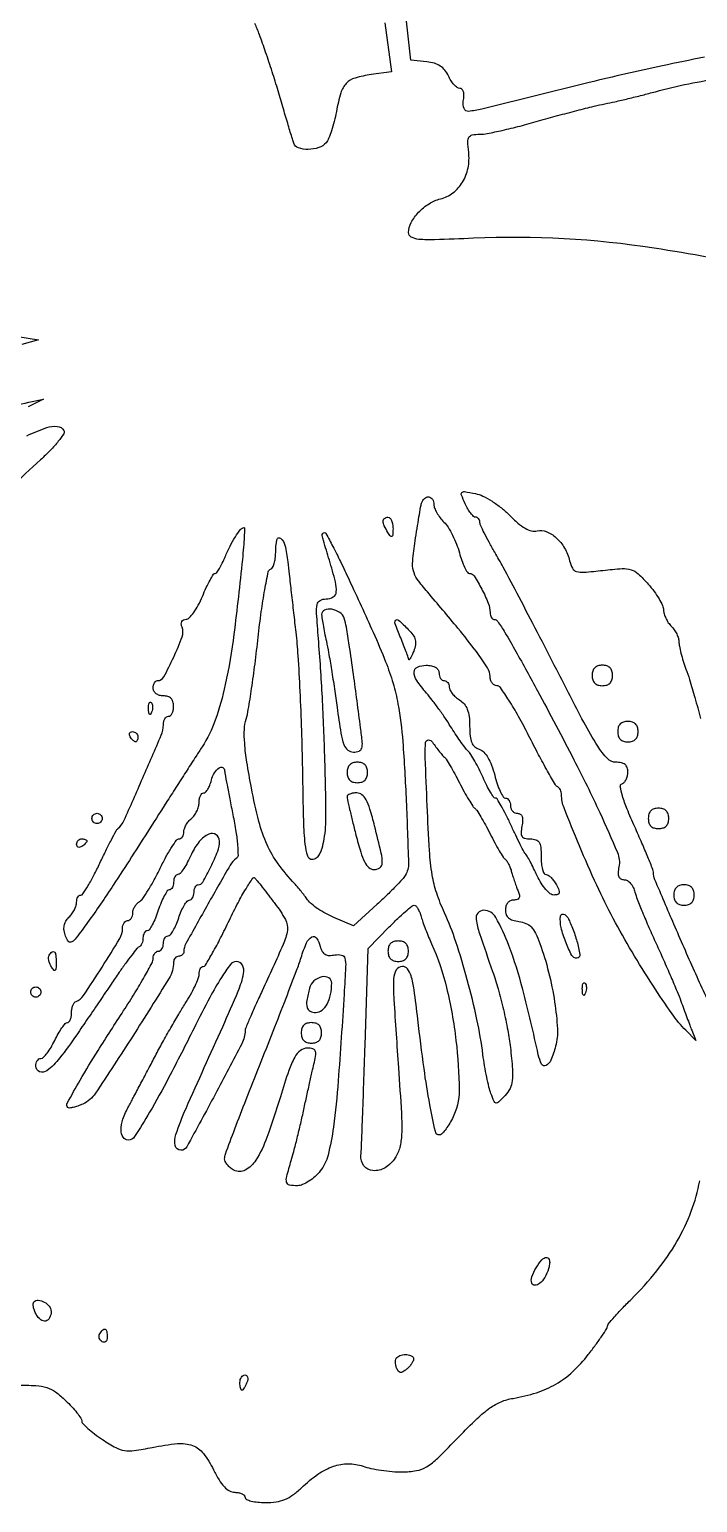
# Model space of a CAD drawing. Extents: x 0 to 499, y 0 to 457.
# Drawn here: x 175.8 to 306.6, y 0 to 288.5 of the extents above; entities that cross this region are included whole.
import ezdxf

# ---------------------------------------------------------------- set-up
doc = ezdxf.new("R2010")
doc.units = 0

msp = doc.modelspace()

# ---------------------------------------------------------------- linework, layer by layer
for points in [[(308, 283.118815, 0.002307), (299.750395, 281.409178, 0.003536), (292.619752, 279.844319, 0.003482), (285.432694, 278.161021, 0.002147), (277, 276.085573, -0.000761), (264.381211, 272.942721, -0.036583), (261.808138, 272.502518, -0.33092), (260.905804, 273.046902, -0.145432), (260.758412, 274.516546, 0.037649), (260.872656, 275.517699, 0.074976), (260.784239, 276.308725, 0.117071), (260.512876, 276.812535, 0.214096), (260.095138, 277, -0.159117), (259.580763, 277.167944, -0.048906), (258.963931, 277.718749, -0.043385), (258.352794, 278.510372, -0.035814), (257.842283, 279.446806, 0.062968), (257.151815, 280.564702, 0.078943), (256.248458, 281.379945, 0.073509), (255.083559, 281.913995, 0.046543), (253.613722, 282.196806), (250.5, 282.5), (249.38353, 292.5, 0.013162)], [(245.36977, 289.858929), (246.660926, 280.217859), (242.709378, 279.687845, 0.035819), (239.542038, 279.029487, 0.135593), (237.82873, 277.988244, 0.118666), (236.768602, 276.132114, 0.024509), (235.89059, 272.443751, -0.01611), (235.469556, 270.533215, -0.017439), (234.935705, 268.704264, -0.017193), (234.371938, 267.175299, -0.076419), (233.880963, 266.356569, -0.140477), (232.469839, 265.393351, -0.075903), (230.379476, 265.038175, -0.082884), (228.45604, 265.326121, -0.240657), (227.533865, 266.25, -0.005222), (227.268999, 267.101111, -0.000287), (226.468621, 269.776563, -0.000445), (225.520922, 272.961463, -0.000326), (224.473933, 276.5, 0.005887), (223.316832, 280.256596, 0.005373), (222.037057, 284.101486, 0.00538), (220.819811, 287.511942, 0.017373), (219.908684, 289.739102, -0.004785)], [(340.532151, 236.726555, 0.027463), (298.155847, 245.695288, 0.049551), (262.75, 247.631587, -0.002911), (255.134326, 247.337744, -0.030763), (252.025779, 247.42718, -0.103479), (250.557847, 247.875631, -0.278764), (250.033269, 248.782643, -0.120527), (250.547025, 250.719617, -0.065058), (252.007755, 252.726856, -0.062003), (254.042218, 254.398864, -0.07971), (256.264586, 255.351559, 0.102103), (258.731226, 256.541275, 0.093399), (260.617818, 258.642488, 0.087891), (261.689853, 261.406098, 0.077889), (261.811054, 264.492741, -0.017445), (261.642679, 266.558416, -0.149264), (261.869539, 267.44726, -0.216531), (262.512253, 267.885157, -0.041707), (263.950801, 268.012423, 0.04713), (265.444318, 268.160863, 0.007078), (268.394923, 268.781781, 0.007896), (271.867332, 269.621828, 0.006744), (275.5, 270.614069, -0.003439), (279.239062, 271.661977, -0.003333), (283.03125, 272.66959, -0.003291), (286.378987, 273.511792, -0.012284), (288.5, 273.97566, 0.008013), (290.444464, 274.383546, 0.003341), (293.054372, 274.993202, 0.003305), (295.840417, 275.683179, 0.004273), (298.387223, 276.355032, -0.033004), (311.53353, 279.026624, -0.046959)], [(173.5, 228.419008), (177.5, 227.722786), (174.25, 226.832801, 0.034309)], [(169.773437, 214.292293, 0.00269), (175.633337, 215.520094), (178.5, 216.136853), (175.5, 214.618573, -0.006438)], [(175.255503, 208.974116, -0.028017), (179.152939, 210.550818, -0.105356), (181.205477, 210.795112, -0.235659), (182.50634, 209.989742, -0.293643), (182.495221, 209.360026, -0.021124), (181.416444, 207.883948, -0.024308), (179.871411, 206.129355, -0.015548), (177.919275, 204.239742, 0.012399), (166.39136, 193.220776, 0.005951)], [(310.128186, 95.25, -0.004606), (306.044134, 104.10943, -0.004246), (302.00968, 113.285129, -0.001378), (298.306308, 121.971722, -0.100396), (298, 123.481846, 0.095796), (297.896061, 124.01937, 0.002279), (296.928744, 126.395733, 0.004927), (295.750616, 129.174603, 0.003317), (294.35317, 132.325195, -0.009339), (292.842653, 135.844461, -0.024855), (291.938744, 138.423895, -0.02956), (291.519658, 140.22794, -0.370193), (291.85317, 140.78439, 0.129935), (292.292046, 141.072036, 0.06747), (292.663119, 141.617394, 0.059958), (292.914678, 142.321913, 0.055853), (293, 143.083333, 0.081884), (292.857051, 143.950358, 0.141142), (292.442818, 144.546537, 0.120377), (291.719855, 144.890016, 0.051026), (290.644939, 145, -0.206349), (289.001292, 145.708499, -0.046911), (287.091457, 148.153752, -0.02154), (284.343604, 152.884212, -0.002889), (279.051053, 163.115225, 0.001562), (275.300802, 170.412193, 0.001793), (271.672462, 177.356932, 0.001612), (268.555662, 183.224852, 0.010317), (266.906114, 186.159231, -0.00786), (265.792985, 188.116793, -0.010653), (264.853671, 189.921006, -0.007839), (264.129483, 191.447275, -0.107245), (264, 192.044006, 0.08654), (263.936342, 192.409048, 0.094101), (263.753401, 192.719177, 0.100242), (263.48075, 192.926611, 0.11312), (263.160515, 193, -0.19533), (262.761242, 193.162167, -0.035065), (262.215249, 193.773389, -0.03325), (261.6422, 194.624619, -0.024633), (261.121439, 195.632815, -0.012757), (260.392906, 197.346327, -0.298944), (260.495032, 197.838807, -0.241231), (261.017846, 198.007393, -0.008978), (263.115686, 197.626863, -0.063961), (264.585796, 197.131278, -0.027735), (266.391809, 196.124984, -0.026889), (268.218953, 194.827266, -0.032181), (269.78348, 193.411077, 0.022062), (271.456758, 191.833725, 0.049194), (272.885776, 190.827555, 0.068414), (274.123325, 190.335343, 0.125074), (275.202931, 190.342817, -0.163918), (277.018503, 190.217038, -0.087114), (278.939538, 188.991392, -0.074937), (280.584341, 186.955365, -0.071122), (281.592097, 184.489077, 0.060138), (282.160268, 183.0068, 0.203259), (282.947332, 182.365664, 0.091709), (284.364651, 182.224011, 0.007342), (288.122573, 182.593377, -0.011862), (291.874951, 182.927981, -0.090803), (293.625286, 182.724214, -0.114702), (295.010991, 181.920829, -0.023636), (296.989067, 179.879736, -0.022193), (298.130529, 178.462634, -0.024785), (299.097668, 176.999717, -0.025166), (299.789418, 175.684694, -0.106505), (299.984027, 174.821429, 0.070747), (300.098214, 174.06984, 0.038267), (300.435933, 173.195312, 0.037206), (300.924692, 172.340498, 0.04794), (301.5, 171.642857, -0.04518), (302.074066, 170.954484, -0.036989), (302.559375, 170.127819, -0.038375), (302.892593, 169.294037, -0.076018), (303, 168.591665, 0.05131), (303.086002, 167.755813, 0.012138), (303.405163, 166.388629, 0.012367), (303.851293, 164.827447, 0.011908), (304.379279, 163.270236, -0.014174), (305.074309, 161.189404, -0.003333), (306.114403, 157.670007, -0.00343), (307.256194, 153.605001, -0.003368)], [(173.256056, 23, -0.013486), (177.027179, 22.89827, -0.062557), (179.167471, 22.511257, -0.081874), (180.860442, 21.657189, -0.033042), (182.851686, 19.991302, -0.015024), (184.057391, 18.767686, -0.019863), (185.075183, 17.579382, -0.01762), (185.833008, 16.547185, -0.150641), (186, 16.00549, 0.192742), (186.208528, 15.484635, 0.018896), (187.19773, 14.522784, 0.021734), (188.515538, 13.434855, 0.015518), (190.07738, 12.330095, 0.02027), (192.675159, 10.758504, 0.087078), (194.379196, 10.17518, 0.076321), (196.287441, 10.168023, 0.013442), (199.82738, 10.795664, -0.026362), (204.770473, 11.540972, -0.112027), (207.717378, 11.167131, -0.141487), (209.842154, 9.616572, -0.051801), (211.823647, 6.426087, 0.022712), (212.911305, 4.424064, 0.052983), (213.9409, 3.066748, 0.075511), (214.954323, 2.27168, 0.129341), (215.987003, 2, -0.047706), (216.757411, 1.926326, -0.067699), (217.408682, 1.70625, -0.087869), (217.847649, 1.381904, -0.192102), (218, 1, 0.296164), (218.25137, 0.612847, 0.043682), (219.177674, 0.29375, 0.037589), (220.472665, 0.072387, 0.023544), (222.009102, 0, 0.036361), (224.108111, 0.152845, 0.061275), (225.80839, 0.619341, 0.059955), (227.369866, 1.492641, 0.033267), (229.046809, 2.894299, -0.037331), (232.284902, 5.556484, -0.069511), (235.301113, 7.106399, -0.084056), (238.210255, 7.600266, -0.084166), (241.118423, 7.108562, 0.03254), (242.65468, 6.682777, 0.015398), (244.680251, 6.32564, 0.015188), (246.830462, 6.080858, 0.020748), (248.778232, 6, 0.043362), (251.574646, 6.242975, 0.095589), (253.570436, 7.003187, 0.055165), (255.749694, 8.711195, 0.007319), (259.879008, 12.875472, -0.010285), (263.477657, 16.461787, -0.036591), (265.986394, 18.532184, -0.055349), (268.156555, 19.735362, -0.058339), (270.5, 20.406942, 0.036868), (275.102061, 21.514891, 0.054223), (278.899565, 23.202996, 0.055408), (282.186235, 25.636491, 0.040718), (285.25, 28.982687, 0.006561), (286.686826, 30.885139, 0.009564), (287.898438, 32.601805, 0.005588), (288.867059, 34.066458, 0.14427), (289, 34.517605, -0.176087), (289.158703, 34.954271, -0.006019), (290.363896, 36.358582, -0.010652), (291.863879, 37.992845, -0.007159), (293.643051, 39.797805, 0.029788), (298.679075, 45.391718, 0.037287), (302.614359, 51.15794, 0.040113), (305.418054, 57.04991, 0.046813), (307.072924, 63.020076, -0.003981)]]:
    msp.add_lwpolyline(points, format="xyb")
for points in [[(255, 195.5, 0.093683), (255.13446, 194.788661, 0.035152), (255.572005, 193.86862, 0.033312), (256.20208, 192.908572, 0.034516), (256.947253, 192.052747, -0.055439), (257.771682, 191.021981, -0.023778), (258.643066, 189.487006, -0.023175), (259.425106, 187.747177, -0.028272), (259.985797, 186.052747, 0.019158), (260.468418, 184.499961, 0.028682), (261.017434, 183.190495, 0.02791), (261.558534, 182.223497, 0.256629), (261.965302, 182, -0.257953), (262.882962, 181.492828, -0.018967), (264.371676, 178.911143, -0.025004), (265.643321, 176.175594, -0.096585), (266, 174.346362, 0.053707), (266.055536, 173.830822, 0.073038), (266.220312, 173.393637, 0.092349), (266.463778, 173.098906, 0.173654), (266.75, 172.993677, -0.243359), (267.496409, 172.599506, -0.015071), (268.906834, 170.434256, -0.011028), (271.070673, 166.699833, -0.001606), (275.276014, 159, -0.004778), (282.433227, 145.488116, -0.01106), (287.48221, 135.179704, -0.009041), (290.946612, 127.321852, -0.14757), (291.242681, 124.489173, 0.034112), (291.10279, 123.335677, 0.11187), (291.232117, 122.583739, 0.177472), (291.62487, 122.157408, 0.119332), (292.275015, 122, -0.141945), (292.897157, 121.819749, -0.072608), (293.519344, 121.286071, -0.062866), (294.047748, 120.499087, -0.055011), (294.393175, 119.569603, 0.030799), (294.832266, 118.186871, 0.005211), (295.859014, 115.612361, 0.005678), (297.132972, 112.609733, 0.005024), (298.526682, 109.511038, -0.00347), (299.973951, 106.319804, -0.003253), (301.408851, 103.039285, -0.003237), (302.644237, 100.111995, -0.011154), (303.390403, 98.191435, 0.001163), (303.960861, 96.631498, 0.001006), (304.56669, 94.996859, 0.001012), (305.121692, 93.517712, 0.002955), (305.512795, 92.5), (306.294983, 90.5), (304.348785, 92.5, -0.039052), (301.669401, 95.722049, -0.010027), (297.867021, 101.332973, -0.010259), (293.821533, 107.857662, -0.010988), (290.142096, 114.396816, -0.014511), (286.90607, 120.903268, -0.00921), (283.499797, 128.653543, -0.005588), (280.501621, 136.063139, -0.092607), (280.004603, 138.666667, 0.058918), (279.947029, 139.137625, 0.05675), (279.78104, 139.588542, 0.061477), (279.537414, 139.953271, 0.110667), (279.25, 140.166667, -0.158159), (278.821089, 140.552011, -0.002832), (277.268996, 143.266146, -0.006768), (275.507118, 146.489196, -0.004428), (273.559347, 150.25, 0.009989), (271.57113, 153.986535, 0.015267), (269.68539, 157.135938, 0.009754), (268.016337, 159.631152, 0.245178), (267.309347, 160, -0.137071), (266.810042, 160.139502, -0.100231), (266.384621, 160.53162, -0.086251), (266.098231, 161.118127, -0.070659), (266, 161.809769, 0.143219), (265.511855, 163.478997, 0.017285), (263.314458, 166.666413, 0.013698), (259.714534, 171.252225, 0.00365), (253.728614, 178.355638, -0.019446), (251.728276, 180.887559, -0.098968), (250.979311, 182.510084, -0.08368), (250.848956, 184.418533, -0.011726), (251.332581, 188.355638, -0.002461), (251.7035, 190.799957, -0.003087), (252.072527, 193.062281, -0.002481), (252.403181, 194.95639, -0.024104), (252.585644, 195.75, -0.132937), (253.137547, 196.673836, -0.221296), (253.978445, 196.964113, -0.231618), (254.712349, 196.505638, -0.140208)], [(217.477404, 184.75, -0.006858), (215.81146, 170.05615, -0.02135), (214.132963, 160.23696, -0.031718), (212.157208, 153.245461, -0.059946), (209.567651, 148, 0.001331), (208.392117, 146.188657, 0.000418), (206.64244, 143.471875, 0.000418), (204.694866, 140.436676, 0.000463), (202.817803, 137.5, -0.000422), (195.77757, 126.483556, -0.002727), (192.188921, 120.945293, -0.005227), (189.665054, 117.182821, -0.005884), (187.15904, 113.620688, -0.005428), (184.943718, 110.618447, -0.093132), (184.043356, 109.7988, -0.377474), (183.415796, 109.905943, -0.081557), (182.824142, 110.946352, -0.052715), (182.550532, 112.022474, -0.081528), (182.568762, 112.979414, -0.085929), (182.887604, 113.844332, -0.065287), (183.504235, 114.647092, 0.04206), (184.076645, 115.324855, 0.036131), (184.560619, 116.123119, 0.037746), (184.893742, 116.916911, 0.080645), (185, 117.571429, -0.05518), (185.060494, 118.117908, -0.074775), (185.239739, 118.580357, -0.094243), (185.504749, 118.890572, -0.170599), (185.816131, 119, 0.25302), (186.250665, 119.234932, 0.009776), (187.254348, 120.835938, 0.015379), (188.382679, 122.854714, 0.010006), (189.566131, 125.25, -0.004274), (190.732705, 127.68091, -0.006149), (191.81007, 129.810937, -0.003449), (192.751251, 131.586265, -0.092601), (193.08517, 132, 0.11052), (194.249638, 133.552378, 0.002597), (197.971096, 141.925385, 0.00279), (201.582686, 150.292971, 0.10081), (202, 152.341743, -0.058388), (202.074315, 152.975957, -0.077496), (202.29375, 153.512887, -0.096179), (202.618554, 153.872617, -0.162562), (203, 154, 0.191087), (203.381882, 154.151477, 0.088204), (203.70625, 154.5875, 0.068025), (203.926307, 155.234582, 0.048028), (204, 156, 0.072254), (203.873159, 156.873159, 0.124864), (203.5, 157.5, 0.124864), (202.873159, 157.873159, 0.072254), (202, 158, -0.072314), (201.230589, 158.111864, -0.08892), (200.583333, 158.4375, -0.10214), (200.153209, 158.924246, -0.130775), (200, 159.5, -0.054229), (200.062421, 160.073838, -0.073933), (200.247567, 160.559375, -0.093584), (200.521204, 160.885223, -0.173111), (200.842782, 161, 0.27381), (202.065945, 161.724116, 0.017405), (204.018672, 165.5975, 0.019889), (205.672606, 169.594112, 0.181714), (205.659836, 171.444069, -0.067057), (205.50931, 172.079805, -0.140771), (205.59999, 172.574969, -0.170442), (205.920188, 172.886903, -0.109102), (206.43233, 173, 0.204845), (207.076657, 173.275537, 0.035344), (207.942741, 174.320774, 0.033455), (208.842757, 175.774357, 0.024342), (209.650945, 177.496252, -0.01116), (210.40508, 179.219659, -0.017129), (211.141515, 180.67283, -0.011744), (211.805205, 181.813935, -0.259221), (212.12868, 181.996252, 0.24044), (212.441344, 182.158188, 0.019537), (212.964651, 182.953586, 0.022882), (213.534811, 184.004495, 0.015441), (214.091713, 185.25, -0.020517), (215.051072, 187.33845, -0.02604), (216.112299, 189.176071, -0.023995), (217.123615, 190.581451, -0.195638), (217.799656, 190.961963, -0.464625), (217.90943, 190.860995, -0.002273), (217.828603, 189.152889, -0.007442), (217.694388, 187.144043, -0.004396)], [(246.984687, 190.75, -0.011293), (246.949578, 189.555791, -0.220444), (246.781653, 189.237851, -0.409657), (246.520491, 189.271114, -0.023197), (246, 190, -0.031558), (245.270972, 191.301377, -0.112355), (245.060308, 192.227035, -0.234725), (245.332924, 192.775753, -0.163584), (246, 193, -0.210568), (246.381177, 192.832025, -0.082215), (246.701752, 192.339063, -0.062416), (246.917196, 191.611405, -0.042523)], [(238.383844, 180.75, -0.002426), (243.091662, 170.461366, -0.012301), (245.545926, 164.651332, -0.02158), (246.99065, 160.459832, -0.027004), (247.947455, 156.459624, -0.02689), (248.895869, 149.032877, -0.007608), (249.572257, 137.39074, -0.003147), (250.016333, 125.237794, -0.145038), (249.387323, 122.852529, -0.048978), (248.784523, 122.049266, -0.007418), (247.404456, 120.587031, -0.008254), (245.71584, 118.906647, -0.007057), (243.883165, 117.191325), (239.266329, 112.990774), (235.399545, 114.606419, -0.025316), (233.824693, 115.360181, -0.023369), (232.290086, 116.287915, -0.024068), (231.002399, 117.243875, -0.068368), (230.244104, 118.061881, 0.009557), (229.66119, 118.86115, 0.006628), (228.973346, 119.742876, 0.006687), (228.289965, 120.572357, 0.013661), (227.727723, 121.200848, -0.032465), (224.506184, 125.086472, -0.050794), (222.328126, 128.839687, -0.042725), (220.718802, 133.4048, -0.01631), (219.240441, 139.987763, -0.007744), (218.358165, 145.042491, -0.020005), (217.924834, 148.719349, -0.027489), (217.863561, 151.461357, -0.066875), (218.197462, 153.452179, 0.033986), (218.641146, 155.332035, 0.004374), (219.280683, 159.422738, 0.005093), (219.94853, 164.29766, 0.004228), (220.56238, 169.497569, -0.006904), (221.180573, 174.503968, -0.010908), (221.863291, 178.775733, -0.005096), (222.548531, 182.329409, -0.268262), (222.992708, 182.830903, 0.190437), (223.380813, 183.156552, 0.049033), (223.704108, 183.924807, 0.042773), (223.926088, 184.942088, 0.032348), (224, 186.083333, -0.04516), (224.227431, 188.596223, -0.562984), (224.953875, 188.873616, -0.174991), (225.80961, 187.519461, -0.025378), (226.358557, 184.25, -0.000317), (226.639126, 181.820395, -0.000105), (227.048199, 178.251562, -0.000104), (227.500147, 174.294032, -0.000119), (227.931711, 170.5, -0.012252), (228.34389, 165.855936, -0.003911), (228.733494, 158.930543, -0.0039), (229.047034, 151.207536, -0.004343), (229.226641, 143.752911, 0.002303), (229.43289, 133.445615, 0.021003), (229.731704, 128.966344, 0.05325), (230.232182, 126.674639, 0.322433), (231.162102, 126.002911, 0.156099), (231.94915, 126.253243, 0.106179), (232.588764, 126.95151, 0.066486), (233.098178, 128.165711, 0.024279), (233.498309, 129.98999, 0.044592), (233.856373, 134.556904, 0.004452), (233.639357, 145.524009, 0.005984), (233.142456, 157.738772, 0.007118), (232.371641, 169.25, -0.004462), (232.016365, 174.163887, -0.063671), (232.128381, 175.913963, -0.223228), (232.702592, 176.700942, -0.12596), (233.870875, 177, 0.133583), (235.265577, 177.379387, 0.243526), (235.878597, 178.353148, 0.084805), (235.709755, 180.332364, 0.010058), (234.510824, 184.591069, -0.000946), (233.35045, 188.442348, -0.028675), (233.117193, 189.423445, -0.20187), (233.207928, 189.824863, -0.242097), (233.548437, 190, -0.276662), (233.855538, 189.81599, -0.002369), (235.195068, 187.282813, -0.007354), (236.700852, 184.296098, -0.004569)], [(233, 173.94282, 0.038638), (233.049241, 173.306559, 0.00504), (233.27209, 171.964546, 0.005842), (233.571604, 170.375648, 0.004856), (233.926265, 168.69282, -0.010802), (234.360845, 166.501983, -0.003274), (234.926275, 163.161328, -0.003278), (235.511147, 159.407493, -0.003565), (236.029841, 155.75, 0.005883), (236.768878, 150.707034, 0.048698), (237.351279, 148.469143, 0.134732), (238.112955, 147.401712, 0.172474), (239.242867, 147, 0.088988), (240.330211, 147.195065, 0.236369), (240.854153, 147.75572, 0.095706), (240.967665, 148.928215, 0.009489), (240.646593, 151.75, 0.000628), (239.233625, 162.268745, 0.003457), (238.425557, 167.933185, 0.005311), (237.859239, 171.459514, 0.034381), (237.433869, 173.208359, 0.172219), (236.57474, 174.342194, 0.104661), (234.991078, 174.961397, 0.138638), (233.578689, 174.803458, 0.304936)], [(249.976477, 171.023523, -0.040041), (250.899292, 169.939761, -0.095324), (251.343526, 168.984396, -0.103793), (251.381863, 167.984677, -0.053397), (251.039864, 166.773523, -0.011153), (250.684268, 165.942226, -0.027262), (250.376373, 165.352286, -0.068716), (250.167005, 165.089502, -0.623826), (250.063386, 165.127876, 0.059634), (249.973116, 165.532048, 0.004101), (249.574053, 166.635312, 0.005802), (249.070875, 167.944738, 0.004325), (248.48658, 169.377876, -0.008654), (247.392026, 172.130494, -0.28132), (247.52034, 172.807532, -0.414869), (248.077483, 172.834582, -0.011849)], [(256, 162.5, 0.064853), (256.074694, 161.926543, 0.082425), (256.29375, 161.440625, 0.098894), (256.618646, 161.115568, 0.148195), (257, 161, -0.125138), (257.381376, 160.903033, -0.10078), (257.70625, 160.630036, -0.090277), (257.92459, 160.221677, -0.077892), (258, 159.740547, 0.121331), (258.140779, 159.168942, 0.047568), (258.5875, 158.484158, 0.043473), (259.234793, 157.803095, 0.041443), (260, 157.232073, -0.079987), (260.924624, 156.424574, -0.08127), (261.543011, 155.371802, -0.063616), (261.890616, 153.962657, -0.028705), (262, 152.058914, 0.023812), (262.092628, 150.115024, 0.075243), (262.408576, 148.853672, 0.114039), (262.991011, 148.042532, 0.103778), (263.889416, 147.535098, -0.123984), (264.76563, 146.993004, -0.05842), (265.579971, 145.929187, -0.046065), (266.304235, 144.408814, -0.026463), (266.903814, 142.46771, 0.019457), (267.406411, 140.755917, 0.029218), (267.987853, 139.31239, 0.028738), (268.56744, 138.248411, 0.259218), (269.014398, 138, -0.150225), (269.390269, 137.884462, -0.098574), (269.710479, 137.559375, -0.081725), (269.926437, 137.073491, -0.063875), (270, 136.5, 0.089563), (270.103413, 135.927314, 0.095204), (270.39989, 135.440625, 0.099823), (270.841974, 135.115007, 0.109396), (271.361328, 135, -0.150112), (271.917994, 134.829022, -0.160129), (272.265536, 134.378654, -0.097718), (272.377818, 133.608959, -0.034745), (272.244751, 132.5, 0.033077), (272.084128, 131.198068, 0.160567), (272.274161, 130.48884, 0.196814), (272.820066, 130.113821, 0.053367), (273.883423, 130, -0.076605), (274.967662, 129.832904, -0.182249), (275.598816, 129.336597, -0.114333), (275.917485, 128.362661, -0.022139), (276, 126.5, 0.026059), (276.069946, 125.158826, 0.041216), (276.283415, 124.028125, 0.049972), (276.592338, 123.228905, 0.282714), (276.964816, 123, -0.149836), (277.409137, 122.863792, -0.045472), (277.960638, 122.4125, -0.040999), (278.519262, 121.765421, -0.034718), (279, 121, -0.022648), (279.500551, 119.9534, -0.160568), (279.546272, 119.399809, -0.2751), (279.249844, 119.095899, -0.065329), (278.519005, 119, -0.170082), (277.805285, 119.250015, -0.044402), (276.914045, 120.101562, -0.039891), (276.011527, 121.31454, -0.031727), (275.233821, 122.75, 0.005671), (274.532512, 124.222748, 0.007524), (273.85935, 125.545312, 0.005563), (273.268851, 126.634011, 0.072045), (272.989497, 127, -0.078117), (272.69795, 127.391681, -0.003485), (271.92089, 128.895313, -0.005795), (271.029127, 130.702354, -0.004105), (270.06856, 132.75, 0.009367), (269.098688, 134.762129, 0.014498), (268.179185, 136.457812, 0.008737), (267.361102, 137.812275, 0.258), (267.021511, 138, -0.248472), (266.693414, 138.173774, -0.014002), (266.053279, 139.175483, -0.018831), (265.342064, 140.468204, -0.012452), (264.619374, 142.001645, 0.01243), (263.85431, 143.625186, 0.012757), (263.015758, 145.194512, 0.012585), (262.220549, 146.51686, 0.051296), (261.639499, 147.251645, -0.031191), (261.032658, 147.958761, -0.00808), (260.147163, 149.171429, -0.008187), (259.180788, 150.589511, -0.008264), (258.264467, 152.034069, 0.012141), (257.252358, 153.602619, 0.007471), (255.989227, 155.401247, 0.007489), (254.686027, 157.14367, 0.01328), (253.553115, 158.534069, -0.02823), (251.635711, 161.036392, -0.14798), (251.12333, 162.672214, -0.302819), (251.756903, 163.64271, -0.101433), (253.5, 164, -0.04716), (254.543379, 163.90137, -0.088208), (255.333333, 163.6, -0.118484), (255.822179, 163.11998, -0.140575)], [(286, 162, 0.072254), (286.126841, 161.126841, 0.124864), (286.5, 160.5, 0.124864), (287.126841, 160.126841, 0.072254), (288, 160, 0.072254), (288.873159, 160.126841, 0.124864), (289.5, 160.5, 0.124864), (289.873159, 161.126841, 0.072254), (290, 162, 0.072254), (289.873159, 162.873159, 0.124864), (289.5, 163.5, 0.124864), (288.873159, 163.873159, 0.072254), (288, 164, 0.072254), (287.126841, 163.873159, 0.124864), (286.5, 163.5, 0.124864), (286.126841, 162.873159, 0.072254)], [(199.683114, 154.8125, -0.054073), (199.461564, 154.395823, -0.470617), (199.279315, 154.37858, -0.168741), (199.137993, 154.670344, -0.018894), (199.078947, 155.416667, -0.028489), (199.089945, 156.112848, -0.077125), (199.200665, 156.592839, -0.208169), (199.385309, 156.77538, -0.296942), (199.604167, 156.729167, -0.126455), (199.797407, 156.402231, -0.060344), (199.876576, 155.916927, -0.05415), (199.839148, 155.359369, -0.051402)], [(291, 151, 0.072254), (291.126841, 150.126841, 0.124864), (291.5, 149.5, 0.124864), (292.126841, 149.126841, 0.072254), (293, 149, 0.072254), (293.873159, 149.126841, 0.124864), (294.5, 149.5, 0.124864), (294.873159, 150.126841, 0.072254), (295, 151, 0.072254), (294.873159, 151.873159, 0.124864), (294.5, 152.5, 0.124864), (293.873159, 152.873159, 0.072254), (293, 153, 0.072254), (292.126841, 152.873159, 0.124864), (291.5, 152.5, 0.124864), (291.126841, 151.873159, 0.072254)], [(197, 150, -0.042167), (196.967655, 149.617151, -0.061769), (196.870461, 149.29375, -0.081139), (196.727648, 149.07446, -0.210953), (196.559017, 149, -0.151918), (196.34829, 149.065539, -0.038439), (196.066025, 149.29375, -0.035638), (195.768994, 149.617226, -0.029505), (195.5, 150, -0.082592), (195.343488, 150.3821, -0.161196), (195.3746, 150.70625, -0.182303), (195.586039, 150.921712, -0.108972), (195.940983, 151, -0.093332), (196.345238, 150.923877, -0.09642), (196.688914, 150.70625, -0.099167), (196.918938, 150.381556, -0.105053)], [(257.057701, 146, -0.093568), (257.423994, 145.603393, -0.0068), (258.199874, 144.325, -0.009319), (259.081928, 142.760066, -0.006913), (260, 141, 0.007856), (260.922273, 139.239977, 0.010509), (261.817076, 137.675, 0.007933), (262.608052, 136.402895, 0.100071), (263, 136, -0.100071), (263.391948, 135.597105, -0.007933), (264.182924, 134.325, -0.010509), (265.077727, 132.760023, -0.007856), (266, 131, 0.007399), (266.920238, 129.239956, 0.009936), (267.808865, 127.675, 0.007379), (268.592512, 126.399868, 0.097055), (268.97205, 126, -0.096416), (269.279363, 125.677046, -0.026004), (269.630032, 125.059375, -0.025324), (269.962434, 124.302296, -0.023819), (270.224262, 123.5, 0.008981), (270.486632, 122.607062, 0.005656), (270.823504, 121.573438, 0.005677), (271.177991, 120.564012, 0.010365), (271.493535, 119.75, -0.047561), (271.740046, 118.940169, -0.168917), (271.668469, 118.410169, -0.205299), (271.300194, 118.101913, -0.073116), (270.606989, 118, 0.113196), (269.976852, 117.855491, 0.107035), (269.457774, 117.449192, 0.09699), (269.117431, 116.826261, 0.076818), (269, 116.066422, 0.092216), (269.165001, 115.179386, 0.125682), (269.634292, 114.519073, 0.101261), (270.45096, 114.07183, 0.045184), (271.655809, 113.816422, -0.070763), (273.031795, 113.450565, -0.102719), (274.06155, 112.73714, -0.077331), (274.911155, 111.5107, -0.026028), (275.759935, 109.5, -0.025407), (277.466485, 103.91586, -0.023526), (278.649373, 98.042702, -0.023736), (279.200347, 92.776279, -0.081726), (278.837072, 89.372092, -0.027193), (277.917724, 86.632539, -0.186238), (276.969025, 85.606809, -0.406948), (276.108495, 85.888951, -0.066472), (275.447678, 87.709102, 0.009244), (272.399495, 100.496999, 0.027184), (269.667755, 109.11863, 0.036226), (267.127293, 114.605546, 0.272661), (264.760279, 116, 0.223115), (263.615817, 115.462553, 0.212417), (263.266879, 114.221589, 0.045518), (263.93191, 111.449847, 0.003308), (266.504571, 104.013522, -0.017024), (267.578649, 100.609449, -0.010573), (268.617013, 96.55052, -0.010604), (269.472931, 92.497018, -0.018805), (269.980775, 89.120483, -0.007968), (270.390453, 84.854682, -0.047534), (270.356542, 82.622077, -0.088422), (269.908529, 81.101743, -0.07189), (268.93903, 79.704181, -0.010775), (267.679531, 78.409368, -0.233866), (267.18977, 78.248045, -0.261093), (266.797146, 78.547796, -0.013196), (266.175472, 80.09722, -0.029378), (265.78712, 81.368696, -0.008912), (265.347233, 83.337005, -0.008892), (264.931962, 85.565114, -0.009578), (264.607407, 87.752157, 0.020713), (263.433829, 94.605916, 0.013504), (261.541096, 102.407399, 0.013578), (259.303529, 109.846527, 0.027969), (257.076518, 115.5, -0.027343), (255.538875, 119.389172, -0.040275), (254.661484, 122.954021, -0.024926), (254.133537, 127.6917, -0.004632), (253.679224, 136.442381, -0.001596), (253.306679, 145.889591, -0.029695), (253.375746, 148.872323, -0.389826), (253.910245, 149.365154, -0.247963), (254.713136, 148.942381, 0.008422), (255.402261, 147.970634, 0.009778), (256.091113, 147.070574, 0.008912), (256.700887, 146.332696, 0.056015)], [(238, 143, 0.072254), (238.126841, 142.126841, 0.124864), (238.5, 141.5, 0.124864), (239.126841, 141.126841, 0.072254), (240, 141, 0.072254), (240.873159, 141.126841, 0.124864), (241.5, 141.5, 0.124864), (241.873159, 142.126841, 0.072254), (242, 143, 0.072254), (241.873159, 143.873159, 0.124864), (241.5, 144.5, 0.124864), (240.873159, 144.873159, 0.072254), (240, 145, 0.072254), (239.126841, 144.873159, 0.124864), (238.5, 144.5, 0.124864), (238.126841, 143.873159, 0.072254)], [(214, 143.349782, 0.045381), (214.043103, 142.875859, 0.000948), (214.474371, 140.549448, 0.002201), (214.996061, 137.830933, 0.00148), (215.614881, 134.7298, -0.010138), (216.218799, 131.404284, -0.020343), (216.534777, 128.754525, -0.018362), (216.617515, 126.751686, -0.251672), (216.287092, 126.130017, 0.115058), (215.071238, 124.831499, 0.002465), (210.715665, 117.197736, 0.002282), (206.409561, 109.481398, 0.126782), (206, 107.892151, -0.111317), (205.923278, 107.551809, -0.100055), (205.70625, 107.262069, -0.094641), (205.381819, 107.06771, -0.087981), (205, 107, 0.11578), (204.618558, 106.910473, 0.100465), (204.29375, 106.657697, 0.093285), (204.075735, 106.279716, 0.084487), (204, 105.834712, -0.138831), (203.109247, 102.688488, -0.004431), (195.997347, 91.361409, -0.004407), (188.683186, 80.156952, -0.139933), (186.209342, 78.049521, -0.020971), (185.230617, 77.652248, -0.030029), (184.33165, 77.390224, -0.030118), (183.603364, 77.270184, -0.225861), (183.282613, 77.384054, -0.33331), (183.161596, 78.230921, -0.005272), (185.692161, 82.73313, -0.010014), (189.192416, 88.53771, -0.003991), (194.212988, 96.35944, 0.00668), (196.43003, 99.854658, 0.009483), (198.300065, 103.024897, 0.006038), (199.77658, 105.7155, 0.123071), (200, 106.60944, -0.070213), (200.074998, 107.140886, -0.085976), (200.29375, 107.591523, -0.10016), (200.618662, 107.89281, -0.137873), (201, 108, 0.148195), (201.381354, 108.115568, 0.098894), (201.70625, 108.440625, 0.082425), (201.925306, 108.926543, 0.064853), (202, 109.5, -0.059596), (202.068618, 110.073643, -0.078472), (202.270969, 110.559375, -0.096799), (202.570607, 110.884681, -0.1597), (202.922448, 111, 0.229621), (203.349194, 111.206888, 0.033081), (203.913239, 112.028125, 0.031985), (204.490335, 113.159332, 0.022259), (205, 114.5, -0.022259), (205.509665, 115.840668, -0.031985), (206.086761, 116.971875, -0.033081), (206.650806, 117.793112, -0.229621), (207.077552, 118, 0.1597), (207.429393, 118.115319, 0.096799), (207.729031, 118.440625, 0.078472), (207.931382, 118.926357, 0.059596), (208, 119.5, -0.052352), (208.060256, 120.073906, -0.072221), (208.239344, 120.559375, -0.09216), (208.50383, 120.885505, -0.178251), (208.814788, 121, 0.270299), (209.705685, 121.519579, 0.014721), (211.280777, 124.505611, 0.021147), (212.634838, 127.590053, 0.093112), (213, 129.533927, 0.247031), (212.32508, 130.816629, 0.264361), (210.921654, 130.936448, 0.114125), (209.028337, 129.470084, 0.065318), (207.5, 127, -0.016465), (206.747306, 125.467552, -0.023993), (205.976966, 124.175, -0.021267), (205.272956, 123.205296, -0.228955), (204.848126, 123, 0.172156), (204.52452, 122.885175, 0.093838), (204.249137, 122.559375, 0.074253), (204.062835, 122.073825, 0.054588), (204, 121.5, -0.054038), (203.937799, 120.926155, -0.073762), (203.753267, 120.440625, -0.093447), (203.480559, 120.114751, -0.173622), (203.16006, 120, 0.249459), (202.761619, 119.788019, 0.024448), (202.179067, 118.825, 0.02637), (201.566792, 117.532565, 0.017731), (201, 116, -0.017731), (200.433208, 114.467435, -0.02637), (199.820933, 113.175, -0.024448), (199.238381, 112.211981, -0.249459), (198.83994, 112, 0.165062), (198.519528, 111.891261, 0.095606), (198.246733, 111.583854, 0.076646), (198.062368, 111.125184, 0.057362), (198, 110.583333, -0.048968), (197.944374, 110.016711, -0.052342), (197.779687, 109.484896, -0.058488), (197.537453, 109.063522, -0.12921), (197.25, 108.833333, 0.115541), (196.823091, 108.509948, 0.006798), (195.794547, 107.235047, 0.009977), (194.610322, 105.661997, 0.007167), (193.348457, 103.860445, -0.000169), (191.782252, 101.556426, -0.000064), (189.599198, 98.348191, -0.000064), (187.227154, 94.864138, -0.000078), (185.010593, 91.610445, -0.016682), (181.679221, 87.05618, -0.063648), (179.179372, 84.589279, -0.26279), (177.753745, 84.391747, -0.307835), (177, 85.5, -0.065953), (177.075967, 86.073418, -0.083192), (177.298502, 86.559375, -0.09922), (177.628662, 86.884406, -0.145969), (178.016179, 87, 0.201002), (178.509675, 87.206741, 0.030744), (179.224133, 88.028125, 0.030309), (179.987979, 89.159573, 0.022066), (180.701391, 90.5, -0.01771), (181.400063, 91.840757, -0.02535), (182.11949, 92.971875, -0.023357), (182.777528, 93.812977, -0.218429), (183.185212, 94, 0.216792), (183.496939, 94.141826, 0.078883), (183.760656, 94.563021, 0.059984), (183.940311, 95.182802, 0.0406), (184, 95.916667, -0.043617), (184.066247, 96.674646, -0.051191), (184.263175, 97.368229, -0.058819), (184.55223, 97.901842, -0.151304), (184.895916, 98.166667, 0.156649), (186.331738, 99.297122, 0.006411), (189.983181, 104.867514, 0.007015), (193.458843, 110.493613, 0.135662), (194, 112.451403, -0.062722), (194.074571, 113.043516, -0.08088), (194.29375, 113.5451, -0.098158), (194.618626, 113.880764, -0.15268), (195, 114, 0.143546), (195.381342, 114.111783, 0.099542), (195.70625, 114.426029, 0.084027), (195.925172, 114.895928, 0.067183), (196, 115.45031, -0.077644), (196.095927, 116.064324, -0.053443), (196.381525, 116.7095, -0.052917), (196.801925, 117.286991, -0.071097), (197.298808, 117.70031, 0.102941), (197.954743, 118.320073, 0.013047), (199.031172, 119.954154, 0.014853), (200.214816, 121.989705, 0.011848), (201.372357, 124.25, -0.012215), (202.502782, 126.453359, -0.018368), (203.604163, 128.310937, -0.013536), (204.587781, 129.751799, -0.240675), (205.073549, 130, 0.146977), (205.426851, 130.106148, 0.099076), (205.727855, 130.404657, 0.082844), (205.930767, 130.850929, 0.065451), (206, 131.377555, -0.086594), (206.107783, 131.995234, -0.04354), (206.440625, 132.71614, -0.041499), (206.926058, 133.421878, -0.048188), (207.5, 134, 0.063393), (208.074176, 134.614539, 0.044279), (208.559375, 135.430735, 0.044533), (208.890037, 136.312334, 0.067559), (209, 137.122445, -0.045525), (209.065571, 137.841115, -0.065434), (209.261905, 138.448468, -0.085443), (209.55094, 138.858675, -0.199202), (209.891592, 139, 0.208396), (210.277325, 139.168069, 0.050787), (210.705595, 139.734375, 0.043524), (211.105107, 140.542749, 0.031538), (211.410644, 141.5, -0.072758), (211.993945, 142.914349, -0.103887), (212.91016, 143.910837, -0.281012), (213.626141, 143.962777, -0.280886)], [(237.991602, 138.25, 0.057248), (238.045869, 137.725898, 0.002019), (238.493825, 135.7375, 0.003721), (239.050926, 133.390626, 0.002593), (239.713091, 130.75, 0.011346), (240.652169, 127.403389, 0.0458), (241.453364, 125.441992, 0.08687), (242.272082, 124.370894, 0.188397), (243.221488, 124, 0.148349), (244.393857, 124.355666, 0.2456), (244.878028, 125.241868, 0.061816), (244.67159, 127.198663, 0.004379), (243.378427, 132.544484, 0.01151), (242.472333, 135.8297, 0.051214), (241.704135, 137.675019, 0.101627), (240.883263, 138.650835, 0.168792), (239.878427, 139, 0.03804), (239.158498, 138.945148, 0.056625), (238.549321, 138.779687, 0.074), (238.131819, 138.537262, 0.225141)], [(297, 134, 0.072254), (297.126841, 133.126841, 0.124864), (297.5, 132.5, 0.124864), (298.126841, 132.126841, 0.072254), (299, 132, 0.072254), (299.873159, 132.126841, 0.124864), (300.5, 132.5, 0.124864), (300.873159, 133.126841, 0.072254), (301, 134, 0.072254), (300.873159, 134.873159, 0.124864), (300.5, 135.5, 0.124864), (299.873159, 135.873159, 0.072254), (299, 136, 0.072254), (298.126841, 135.873159, 0.124864), (297.5, 135.5, 0.124864), (297.126841, 134.873159, 0.072254)], [(190, 134, -0.099038), (189.923658, 133.618362, -0.097945), (189.70625, 133.29375, -0.097945), (189.381638, 133.076342, -0.099038), (189, 133, -0.099038), (188.618362, 133.076342, -0.097945), (188.29375, 133.29375, -0.097945), (188.076342, 133.618362, -0.099038), (188, 134, -0.099038), (188.076342, 134.381638, -0.097945), (188.29375, 134.70625, -0.097945), (188.618362, 134.923658, -0.099038), (189, 135, -0.099038), (189.381638, 134.923658, -0.097945), (189.70625, 134.70625, -0.097945), (189.923658, 134.381638, -0.099038)], [(187, 129.559017, -0.151918), (186.934461, 129.34829, -0.038439), (186.70625, 129.066025, -0.035638), (186.382774, 128.768994, -0.029505), (186, 128.5, -0.082592), (185.6179, 128.343488, -0.161196), (185.29375, 128.3746, -0.182303), (185.078288, 128.586039, -0.108972), (185, 128.940983, -0.093332), (185.076123, 129.345238, -0.09642), (185.29375, 129.688914, -0.099167), (185.618444, 129.918938, -0.105053), (186, 130, -0.042167), (186.382849, 129.967655, -0.061769), (186.70625, 129.870461, -0.081139), (186.92554, 129.727648, -0.210953)], [(223.83914, 117.334534, -0.036443), (225.893709, 114.208526, -0.164775), (226.283263, 112.091645, -0.069248), (225.474722, 109.310304, -0.00315), (221.352606, 100.262108, 0.002662), (220.067739, 97.449061, 0.004053), (218.984828, 94.991368, 0.001535), (218.078896, 92.871436, 0.100532), (218, 92.483011, -0.119842), (217.363922, 89.867304, -0.00366), (212.140115, 79.940487, -0.002073), (206.599518, 69.698382, -0.274276), (205.422154, 69, -0.359131), (204.305904, 69.92048, -0.130243), (204.454499, 72.122574, -0.023164), (206.439169, 77.198437, -0.001203), (213.618082, 93.211582, 0.006367), (216.662234, 100.194116, 0.048756), (217.721484, 103.606827, 0.179429), (217.468431, 105.263695, 0.277965), (216.25, 105.964425, 0.228548), (215.145319, 105.403696, 0.022026), (213.37815, 102.862675, 0.019054), (211.096628, 98.928447, 0.006081), (208, 92.910851, -0.004564), (203.02585, 83.172222, -0.012646), (199.2933, 76.446382, -0.009633), (196.370126, 71.691334, -0.255431), (195.105152, 71, -0.257012), (194.089625, 71.558925, -0.14643), (193.700194, 72.945866, -0.08069), (194.085807, 75.088204, -0.038831), (195.218547, 77.647065, 0.001448), (196.232513, 79.541337, 0.000586), (197.605029, 82.1307, 0.000579), (199.075563, 84.920673, 0.000736), (200.426414, 87.5, -0.005607), (201.823959, 90.106389, -0.004057), (203.437112, 92.9801, -0.004098), (205.014306, 95.685412, -0.008908), (206.278751, 97.730128, 0.014933), (207.320561, 99.461104, 0.017476), (208.200633, 101.164118, 0.016612), (208.840616, 102.641408, 0.094174), (209, 103.480128, -0.050777), (209.059214, 104.061696, -0.070734), (209.235506, 104.553538, -0.090832), (209.49569, 104.884273, -0.18276), (209.801723, 105, 0.265271), (210.24354, 105.252146, 0.004886), (211.637832, 107.665852, 0.010639), (213.211519, 110.596572, 0.006737), (214.926482, 114.075241, -0.009203), (216.634626, 117.497413, -0.016326), (218.184459, 120.242216, -0.01141), (219.50254, 122.300945, -0.497856), (219.946821, 122.325241, -0.008904), (220.376846, 121.797537, -0.000895), (221.377828, 120.518809, -0.001123), (222.56465, 118.990004, -0.000893)], [(302, 119, 0.072254), (302.126841, 118.126841, 0.124864), (302.5, 117.5, 0.124864), (303.126841, 117.126841, 0.072254), (304, 117, 0.072254), (304.873159, 117.126841, 0.124864), (305.5, 117.5, 0.124864), (305.873159, 118.126841, 0.072254), (306, 119, 0.072254), (305.873159, 119.873159, 0.124864), (305.5, 120.5, 0.124864), (304.873159, 120.873159, 0.072254), (304, 121, 0.072254), (303.126841, 120.873159, 0.124864), (302.5, 120.5, 0.124864), (302.126841, 119.873159, 0.072254)], [(252.512125, 114.75, 0.014791), (252.857298, 113.670732, 0.006383), (253.377773, 112.253193, 0.006309), (253.970417, 110.75756, 0.008308), (254.550596, 109.409808, -0.046933), (257.465348, 100.881305, -0.029368), (259.322408, 90.487495, -0.027619), (259.934969, 80.755715, -0.121819), (258.6081, 75.209042, -0.019887), (257.909228, 73.979953, -0.027569), (257.181287, 72.942656, -0.026788), (256.513137, 72.181777, -0.201834), (256.081169, 72, -0.352439), (255.27821, 72.646262, -0.007616), (254.20688, 77.926373, -0.012298), (253.063661, 84.994424, -0.00501), (251.842098, 94.658053, 0.005038), (251.110462, 100.443342, 0.037125), (250.530271, 103.164243, 0.098139), (249.826105, 104.516963, 0.22761), (248.819968, 105, 0.263488), (247.618692, 104.319727, 0.126119), (247.095918, 102.563736, 0.025881), (247.149867, 98.510836, 0.001267), (248.055768, 85.129481, -0.003089), (248.623106, 76.270386, -0.023648), (248.66683, 72.101806, -0.052671), (248.299195, 69.531028, -0.083381), (247.406664, 67.497895, -0.111129), (245.429761, 65.58323, -0.156982), (243.063547, 65.01261, -0.214132), (241.301009, 65.967905, -0.185636), (240.705368, 68, 0.010634), (240.809648, 69.715939, 0.000531), (241.025801, 75.346875, 0.000855), (241.26414, 82.039657, 0.000618), (241.507814, 89.5), (242.104891, 108.5), (246.260653, 112.75, -0.008121), (247.905553, 114.378432, -0.01191), (249.408454, 115.751563, -0.007372), (250.698061, 116.841634, -0.173459), (251.14082, 117, -0.215278), (251.46249, 116.854773, -0.043847), (251.842458, 116.339062, -0.038976), (252.211448, 115.611648, -0.027899)], [(283.017278, 109.939756, -0.033865), (283.580753, 107.316646, -0.437269), (283.017546, 106.620947, -0.294802), (282.020706, 107.175323, -0.028908), (280.812878, 109.794448, -0.036271), (279.936592, 112.609458, -0.078835), (279.774364, 114.861038, -0.474615), (280.357014, 115.258889, -0.195804), (281.22166, 114.568399, -0.024867), (281.648548, 113.707823, -0.010174), (282.145222, 112.500944, -0.010037), (282.627148, 111.180659, -0.012655)], [(232.733732, 108.910207, 0.062371), (233.119752, 107.944745, 0.13684), (233.672934, 107.382113, 0.127585), (234.465754, 107.164333, 0.050835), (235.597489, 107.263387, -0.102914), (236.921514, 107.241907, -0.286909), (237.554164, 106.615882, -0.0702), (237.705001, 104.975301, -0.003552), (237.406056, 99.60318, -0.002666), (236.24581, 82.573678, -0.015168), (235.306189, 73.544527, -0.027523), (234.253976, 68.045436, -0.106282), (232.732591, 64.94247, -0.043009), (231.712063, 63.854863, -0.039781), (230.494886, 62.92625, -0.042228), (229.271962, 62.277416, -0.094985), (228.25, 62.055329, -0.052866), (226.718289, 62.179745, -0.294739), (226.148834, 62.720908, -0.124709), (226.160785, 63.857206, -0.008385), (227.05082, 67.006602, 0.009394), (227.550374, 68.788001, 0.003231), (228.207943, 71.383189, 0.003209), (228.896432, 74.255281, 0.003712), (229.514341, 77, -0.000721), (230.103099, 79.690234, -0.000706), (230.703896, 82.398438, -0.000694), (231.237873, 84.77395, -0.002665), (231.580098, 86.25, 0.023704), (231.859137, 87.734855, 0.149197), (231.739373, 88.487259, 0.223338), (231.252492, 88.878789, 0.059522), (230.237897, 89, 0.164261), (228.854982, 88.533085, 0.102811), (227.724576, 87.230287, 0.045997), (226.575127, 84.641317, 0.007839), (224.926924, 79.5, -0.012599), (222.289162, 71.533553, -0.054655), (220.108548, 67.0667, -0.126867), (218.024098, 65.105017, -0.253765), (215.826938, 65.09262, -0.049319), (215.128098, 65.560488, -0.04975), (214.536663, 66.154928, -0.054492), (214.13178, 66.780294, -0.116952), (214, 67.335981, -0.088325), (214.162904, 68.250973, -0.001408), (216.001864, 73.208649, -0.003658), (218.203152, 78.963622, -0.002412), (220.814857, 85.550797, 0.001688), (223.522743, 92.3518, 0.002026), (226.023003, 98.769609, 0.001734), (228.088776, 104.192349, 0.013492), (228.974917, 106.75, -0.025184), (230.054607, 109.645648, -0.161874), (231.080582, 110.796209, -0.397338), (231.993687, 110.577777, -0.081126)], [(246, 108, 0.072254), (246.126841, 107.126841, 0.124864), (246.5, 106.5, 0.124864), (247.126841, 106.126841, 0.072254), (248, 106, 0.072254), (248.873159, 106.126841, 0.124864), (249.5, 106.5, 0.124864), (249.873159, 107.126841, 0.072254), (250, 108, 0.072254), (249.873159, 108.873159, 0.124864), (249.5, 109.5, 0.124864), (248.873159, 109.873159, 0.072254), (248, 110, 0.072254), (247.126841, 109.873159, 0.124864), (246.5, 109.5, 0.124864), (246.126841, 108.873159, 0.072254)], [(180.984687, 105.75, -0.012382), (180.948456, 104.60267, -0.204688), (180.782177, 104.267166, -0.422266), (180.524497, 104.291, -0.02886), (180.05067, 104.952254, -0.045296), (179.73572, 105.56691, -0.049042), (179.546664, 106.212247, -0.054724), (179.501528, 106.79244, -0.131214), (179.625, 107.202254, -0.07248), (180.201812, 107.889462, -0.407002), (180.63601, 107.869801, -0.167601), (180.924616, 107.224181, -0.02377)], [(178, 100, -0.099038), (177.923658, 99.618362, -0.097945), (177.70625, 99.29375, -0.097945), (177.381638, 99.076342, -0.099038), (177, 99, -0.099038), (176.618362, 99.076342, -0.097945), (176.29375, 99.29375, -0.097945), (176.076342, 99.618362, -0.099038), (176, 100, -0.099038), (176.076342, 100.381638, -0.097945), (176.29375, 100.70625, -0.097945), (176.618362, 100.923658, -0.099038), (177, 101, -0.099038), (177.381638, 100.923658, -0.097945), (177.70625, 100.70625, -0.097945), (177.923658, 100.381638, -0.099038)], [(230.630286, 100.75, 0.020727), (230.088118, 98.329905, 0.109654), (230.141444, 96.980399, 0.218781), (230.730639, 96.264629, 0.11331), (231.883369, 96, 0.174468), (233.077621, 96.429799, 0.096553), (234.073089, 97.642418, 0.073291), (234.744626, 99.490466, 0.047861), (234.986345, 101.75, 0.271409), (234.402328, 102.772079, 0.189024), (233.055333, 102.97288, 0.126819), (231.502236, 102.168371, 0.145698)], [(284.683114, 99.8125, -0.054073), (284.461564, 99.395823, -0.470617), (284.279315, 99.37858, -0.168741), (284.137993, 99.670344, -0.018894), (284.078947, 100.416667, -0.028489), (284.089945, 101.112848, -0.077125), (284.200665, 101.592839, -0.208169), (284.385309, 101.77538, -0.296942), (284.604167, 101.729167, -0.126455), (284.797407, 101.402231, -0.060344), (284.876576, 100.916927, -0.05415), (284.839148, 100.359369, -0.051402)], [(229, 92, 0.072254), (229.126841, 91.126841, 0.124864), (229.5, 90.5, 0.124864), (230.126841, 90.126841, 0.072254), (231, 90, 0.072254), (231.873159, 90.126841, 0.124864), (232.5, 90.5, 0.124864), (232.873159, 91.126841, 0.072254), (233, 92, 0.072254), (232.873159, 92.873159, 0.124864), (232.5, 93.5, 0.124864), (231.873159, 93.873159, 0.072254), (231, 94, 0.072254), (230.126841, 93.873159, 0.124864), (229.5, 93.5, 0.124864), (229.126841, 92.873159, 0.072254)], [(277.432606, 45.75, -0.056261), (276.705912, 44.100185, -0.084367), (275.699576, 42.89479, -0.173441), (274.795137, 42.550884, -0.325419), (274.185146, 42.976607, -0.170111), (274.190953, 44.199545, -0.046136), (275.016826, 45.981702, -0.045489), (276.131733, 47.553102, -0.219111), (277.102571, 48, -0.230354), (277.459414, 47.826388, -0.130619), (277.653094, 47.375115, -0.076898), (277.647478, 46.659811, -0.035303)], [(180, 37.452028, -0.108784), (179.716736, 36.165481, -0.236928), (178.94646, 35.552606, -0.224523), (177.957986, 35.789177, -0.101034), (177.085357, 36.840509, -0.033207), (176.738065, 37.607849, -0.044199), (176.533779, 38.345188, -0.051246), (176.485237, 38.95423, -0.192976), (176.632949, 39.299616, -0.221604), (177.498338, 39.614761, -0.104109), (178.663916, 39.261354, -0.097088), (179.650098, 38.438373, -0.172119)], [(191, 32.440983, -0.067432), (190.925389, 31.890269, -0.140899), (190.701458, 31.524436, -0.190788), (190.36964, 31.397824, -0.136093), (189.983688, 31.510081, -0.090427), (189.639411, 31.820631, -0.095498), (189.434921, 32.22714, -0.099685), (189.401101, 32.665803, -0.108373), (189.542705, 33.069098, -0.050477), (190.13314, 33.838655, -0.315493), (190.592818, 33.933879, -0.25701), (190.914842, 33.519563, -0.039415)], [(251, 28.122445, -0.112164), (250.905442, 27.706228, -0.03811), (250.59368, 27.165456, -0.035634), (250.146102, 26.600967, -0.034124), (249.616783, 26.096921, -0.038808), (248.905541, 25.594352, -0.172031), (248.410884, 25.495705, -0.20868), (248.02344, 25.736105, -0.059469), (247.685684, 26.376711, -0.046761), (247.520386, 26.967186, -0.051075), (247.474336, 27.560659, -0.057348), (247.545749, 28.070387, -0.133696), (247.735568, 28.402234, -0.134223), (248.576273, 28.88197, -0.084499), (249.710148, 28.97641, -0.101424), (250.655355, 28.69676, -0.277023)], [(218.361626, 23.5, -0.02136), (218.112506, 22.925442, -0.030395), (217.839659, 22.440625, -0.030693), (217.579329, 22.087111, -0.222225), (217.393011, 22, -0.289661), (217.241071, 22.096084, -0.046727), (217.115447, 22.440625, -0.039339), (217.028469, 22.925176, -0.024748), (217, 23.5, -0.062722), (217.07223, 24.073532, -0.08088), (217.284531, 24.559375, -0.098158), (217.599211, 24.884506, -0.152681), (217.968615, 25, -0.184534), (218.289193, 24.877514, -0.147206), (218.483616, 24.559375, -0.100118), (218.511135, 24.074366, -0.055937)]]:
    msp.add_lwpolyline(points, format="xyb", close=True)

doc.saveas('drawing.dxf')
